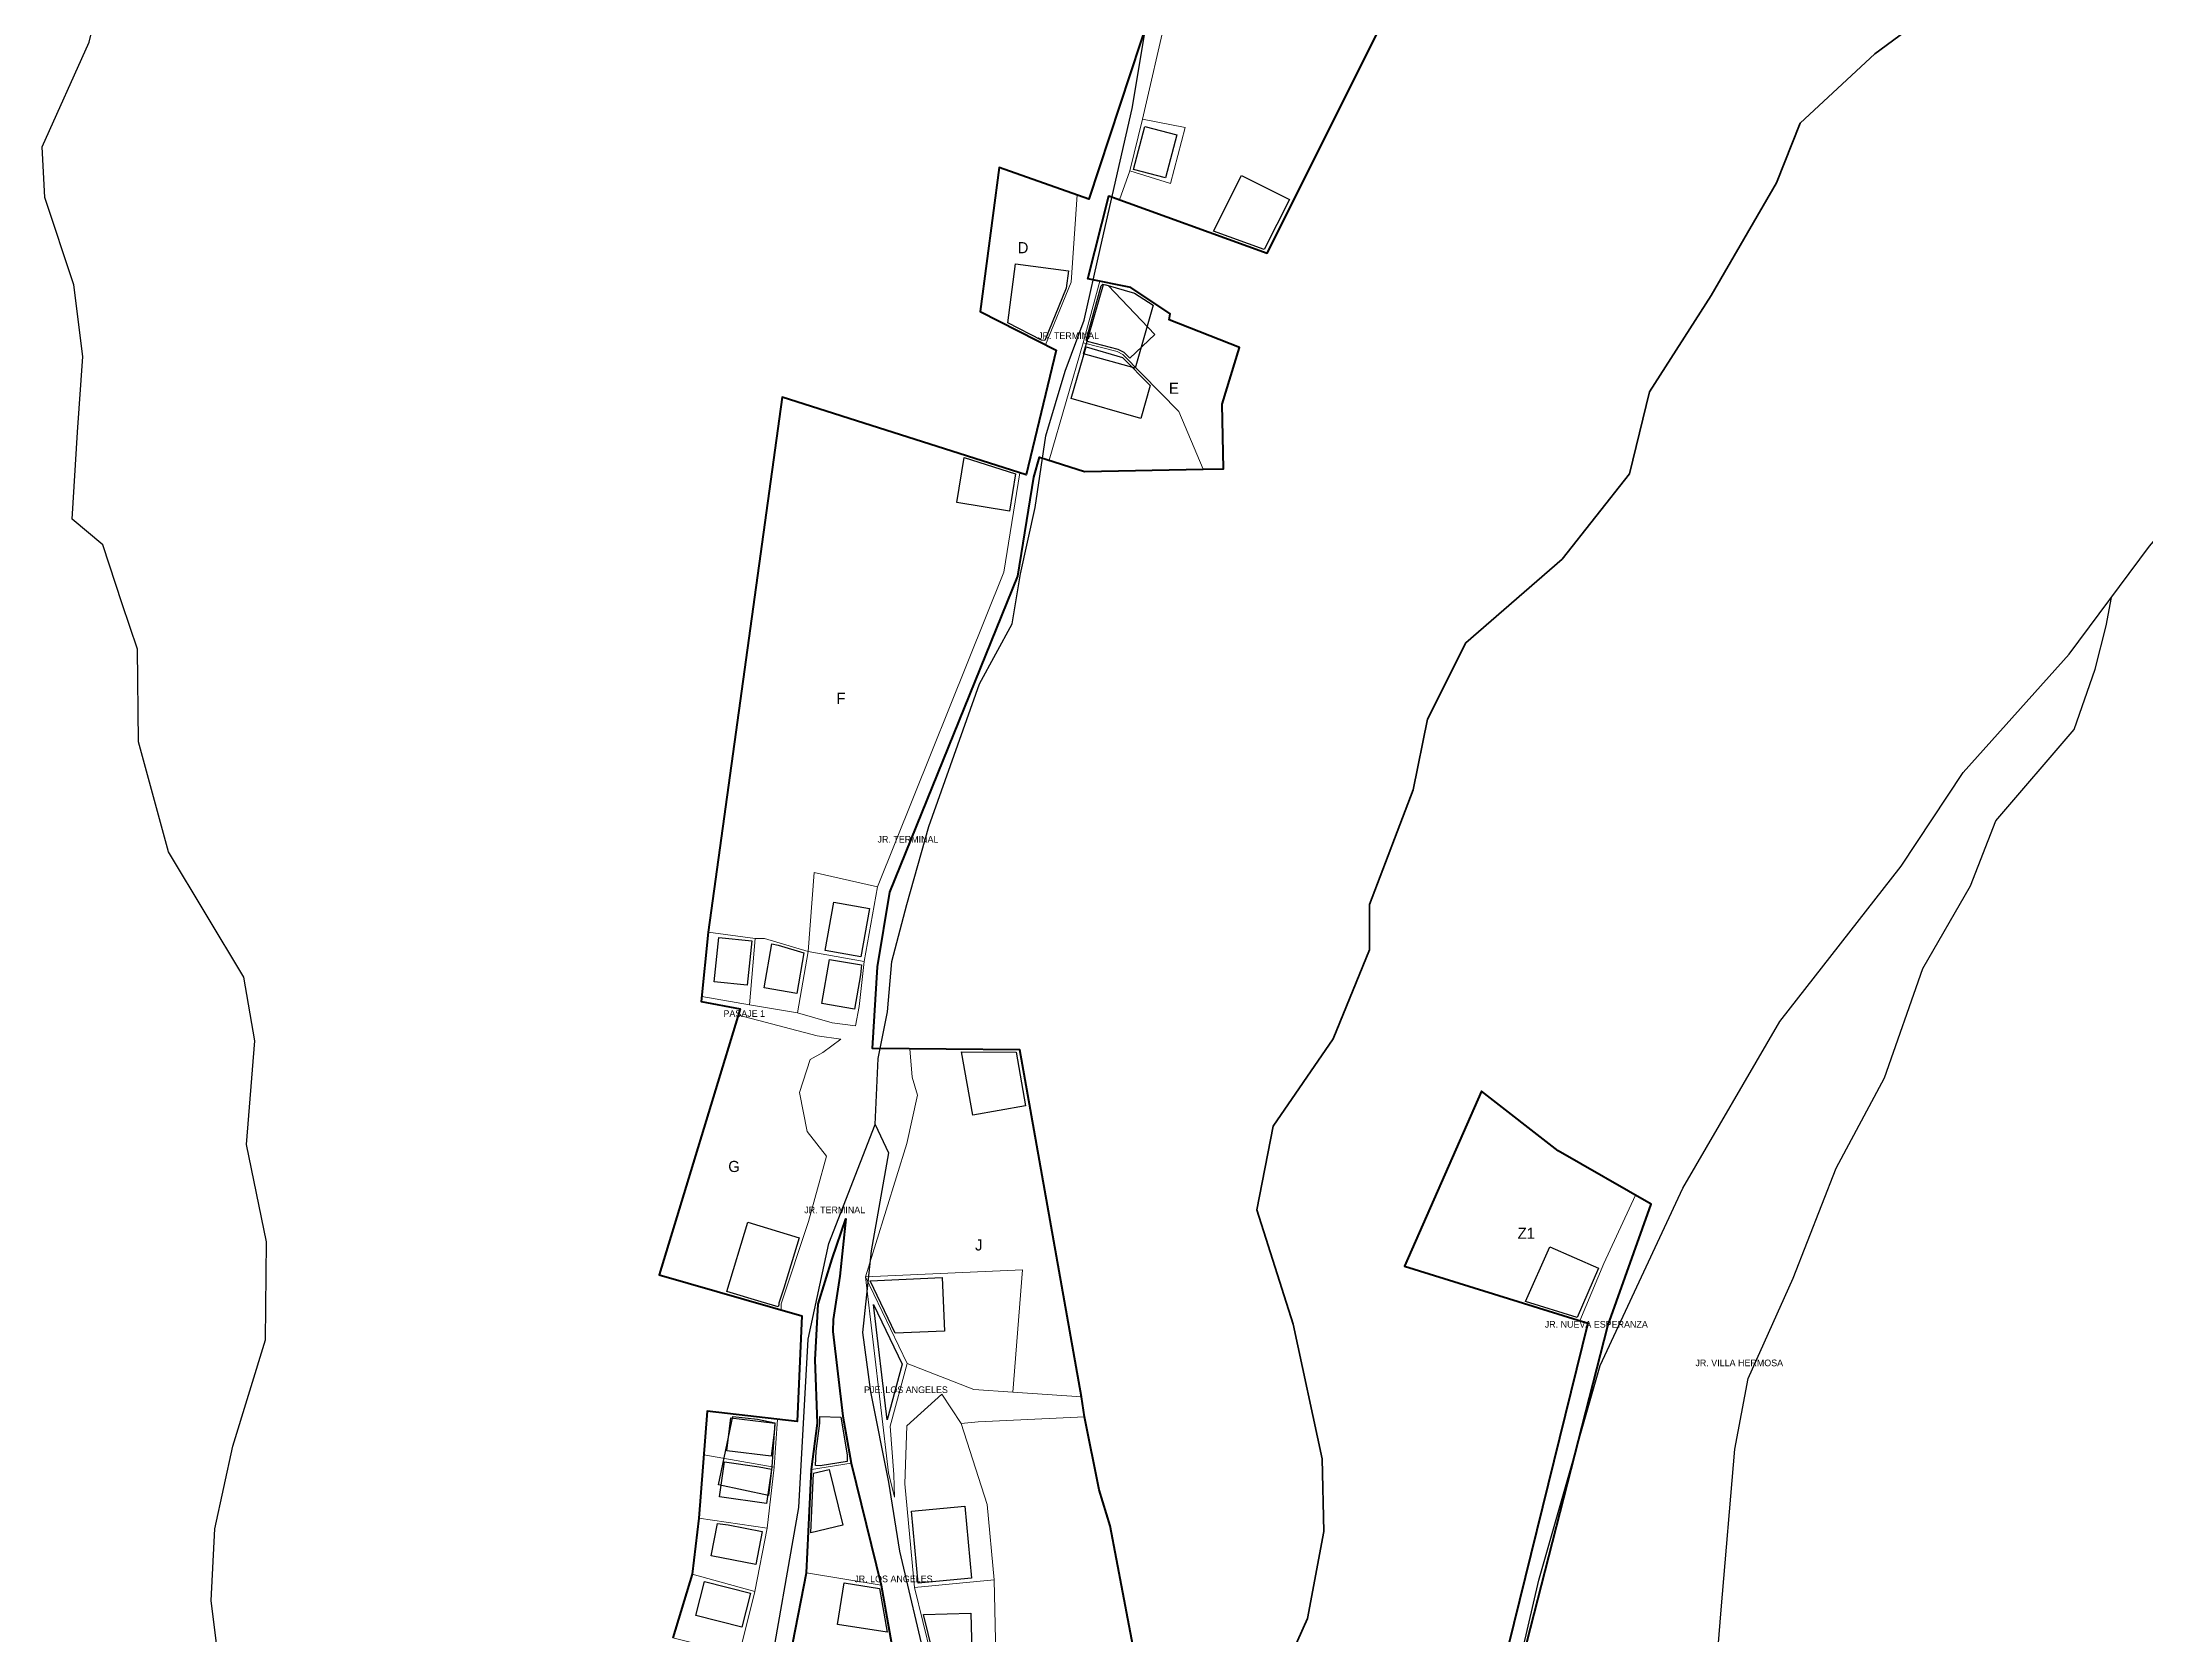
# Model space of a CAD drawing. Header units: metres. Extents: x 425183 to 426000, y 8434421 to 8436790.
# Drawn here: x 425289.5 to 425644.3, y 8436253.2 to 8436521.9 of the extents above; entities that cross this region are included whole.
import ezdxf
from ezdxf.enums import TextEntityAlignment as Align

# ---------------------------------------------------------------- set-up
doc = ezdxf.new("R2010")
doc.units = ezdxf.units.M
for name, color, linetype, lineweight in [('01_RIOS_Y_CUENCAS', 140, 'Continuous', 35), ('02_CALLES_Y_VIAS', 7, 'Continuous', 25), ('03_MANZANAS_ROTULOS', 6, 'Continuous', 35), ('04_LOTES_PREDIALES', 7, 'Continuous', 15), ('06_HUELLAS_CASAS_COMPLEMENTO', 4, 'Continuous', 25), ('07_EQUIPAMIENTOS', 3, 'Continuous', 40)]:
    doc.layers.add(name, color=color, linetype=linetype, lineweight=lineweight)
doc.layers.add('08_TOPONIMIA_ROTULOS', color=7, linetype='Continuous')

msp = doc.modelspace()

# ---------------------------------------------------------------- linework, layer by layer
at = {"layer": '01_RIOS_Y_CUENCAS'}
msp.add_lwpolyline([(425493.51, 8436235.04), (425502.9, 8436255.96), (425505.66, 8436270.68), (425505.35, 8436282.94), (425500.45, 8436305.63), (425494.32, 8436324.94), (425497.07, 8436339.05), (425507.19, 8436353.76), (425513.32, 8436368.79), (425513.32, 8436376.45), (425520.68, 8436395.77), (425523.13, 8436407.72), (425529.57, 8436420.6), (425545.82, 8436434.7), (425557.17, 8436449.11), (425560.54, 8436462.91), (425570.96, 8436479.16), (425582, 8436498.17), (425585.98, 8436508.28), (425598.55, 8436519.93), (425607.75, 8436526.68)], dxfattribs=at)
at = {"layer": '02_CALLES_Y_VIAS'}
for points in [[(425321.5, 8436230.65), (425317.97, 8436259.01), (425318.58, 8436271.12), (425321.65, 8436285.07), (425327.17, 8436303), (425327.32, 8436319.56), (425323.95, 8436335.96), (425325.33, 8436353.44), (425323.49, 8436364.17), (425310.77, 8436385.32), (425305.71, 8436403.87), (425305.55, 8436419.51), (425302.95, 8436427.17), (425299.73, 8436437.14), (425294.52, 8436441.43), (425295.44, 8436456.15), (425296.36, 8436468.87), (425294.82, 8436480.98), (425289.92, 8436495.69), (425289.46, 8436504.28), (425297.43, 8436521.91), (425299.88, 8436532.33)], [(425429.96, 8436339.34), (425430.49, 8436350.45), (425432.02, 8436358.34), (425432.79, 8436366.85), (425435.32, 8436376.43), (425439, 8436389.62), (425447.58, 8436413.68), (425453.1, 8436423.8), (425454.48, 8436432.23), (425456.93, 8436443.42), (425458.77, 8436455.53), (425461.99, 8436466.42), (425465.21, 8436475), (425467.97, 8436487.26), (425473.33, 8436510.72), (425475.63, 8436524.51)], [(425534.9, 8436232.15), (425541.91, 8436262.44), (425552.27, 8436298.67), (425566.19, 8436328.6), (425582.55, 8436356.68), (425603.02, 8436382.92), (425613.44, 8436398.73), (425631.32, 8436418.65), (425644.9, 8436436.89), (425663.89, 8436459.03), (425681.96, 8436477.65), (425693.88, 8436491.8), (425729.48, 8436520.68)], [(425570.11, 8436226.27), (425572.63, 8436257.47), (425574.98, 8436284.58), (425577.19, 8436296.47), (425584.8, 8436313.39), (425592.03, 8436331.97), (425600.21, 8436347.22), (425606.69, 8436365.62), (425614.69, 8436379.57), (425618.95, 8436390.53), (425632.17, 8436405.98), (425635.74, 8436416.16), (425637.59, 8436423.45), (425638.46, 8436428.24)], [(425411.74, 8436244.23), (425417.07, 8436274.69), (425418.67, 8436303.1), (425422.17, 8436319.27), (425429.96, 8436339.34), (425432.21, 8436334.52), (425429.27, 8436317.99), (425427.82, 8436304.24), (425429.16, 8436294.22), (425432.19, 8436279.01), (425434.09, 8436267.32), (425438.63, 8436248.02)]]:
    msp.add_lwpolyline(points, dxfattribs=at)
at = {"layer": '04_LOTES_PREDIALES'}
for points in [[(425499.8, 8436564.99), (425514.48, 8436557.45), (425526.34, 8436551.65), (425518.16, 8436530.42), (425515.25, 8436524.61), (425496.07, 8436486.35), (425471.19, 8436495.34), (425472.9, 8436500.2), (425475.03, 8436508.94), (425479.06, 8436526.23), (425482.31, 8436533.81), (425485.54, 8436540.03), (425488.08, 8436548.29), (425499.8, 8436564.99)], [(425475.03, 8436508.94), (425482.24, 8436507.52), (425479.78, 8436498.08), (425472.9, 8436500.2), (425471.19, 8436495.34), (425496.07, 8436486.35), (425515.25, 8436524.61), (425497.88, 8436533.01), (425493.51, 8436536.19), (425491.79, 8436528.63), (425488.59, 8436523.2), (425479.06, 8436526.23), (425475.03, 8436508.94)], [(425482.24, 8436507.52), (425475.03, 8436508.94), (425472.9, 8436500.2), (425479.78, 8436498.08), (425482.24, 8436507.52)], [(425464.04, 8436496.14), (425450.9, 8436500.8), (425447.7, 8436476.51), (425458.69, 8436470.88), (425463.03, 8436481.42), (425464.04, 8436496.14)], [(425450.9, 8436500.8), (425464.04, 8436496.14), (425463.03, 8436481.42), (425458.69, 8436470.88), (425447.7, 8436476.51), (425450.9, 8436500.8)], [(425467.87, 8436481.59), (425473.06, 8436480.51), (425479.73, 8436476.09), (425479.54, 8436475.06), (425491.42, 8436470.43), (425488.48, 8436460.87), (425488.7, 8436449.93), (425485.3, 8436449.86), (425465.3, 8436449.5), (425459.29, 8436451.39), (425465.03, 8436471.22), (425467.87, 8436481.59)], [(425491.42, 8436470.43), (425479.54, 8436475.06), (425479.73, 8436476.09), (425473.06, 8436480.51), (425467.87, 8436481.59), (425465.03, 8436471.22), (425470.79, 8436469.72), (425471.72, 8436469.25), (425481.21, 8436459.64), (425485.3, 8436449.86), (425488.7, 8436449.93), (425488.48, 8436460.87), (425491.42, 8436470.43)], [(425471.72, 8436469.25), (425470.79, 8436469.72), (425465.03, 8436471.22), (425459.29, 8436451.39), (425465.3, 8436449.5), (425485.3, 8436449.86), (425481.21, 8436459.64), (425471.72, 8436469.25)], [(425414.3, 8436462.01), (425454.38, 8436449.28), (425451.69, 8436432.5), (425430.38, 8436379.42), (425428.13, 8436366.82), (425427.26, 8436359.22), (425426.67, 8436355.97), (425422.7, 8436356.46), (425416.89, 8436358.15), (425408.76, 8436359.54), (425400.73, 8436360.92), (425401.82, 8436371.77), (425414.3, 8436462.01)], [(425401.82, 8436371.77), (425409.75, 8436370.7), (425411.3, 8436370.7), (425418.68, 8436368.5), (425419.7, 8436381.86), (425430.38, 8436379.42), (425451.69, 8436432.5), (425454.38, 8436449.28), (425414.3, 8436462.01), (425401.82, 8436371.77)], [(425430.38, 8436379.42), (425419.7, 8436381.86), (425418.68, 8436368.5), (425428.13, 8436366.82), (425430.38, 8436379.42)], [(425401.82, 8436371.77), (425400.73, 8436360.92), (425408.76, 8436359.54), (425409.75, 8436370.7), (425401.82, 8436371.77)], [(425418.68, 8436368.5), (425411.3, 8436370.7), (425409.75, 8436370.7), (425408.76, 8436359.54), (425416.89, 8436358.15), (425418.68, 8436368.5)], [(425427.26, 8436359.22), (425428.13, 8436366.82), (425418.68, 8436368.5), (425416.89, 8436358.15), (425422.7, 8436356.46), (425426.67, 8436355.97), (425427.26, 8436359.22)], [(425393.52, 8436313.94), (425414.09, 8436308.04), (425414.1, 8436309.09), (425418.71, 8436322.94), (425421.75, 8436333.98), (425418.51, 8436338.17), (425417.18, 8436344.74), (425419.02, 8436350.29), (425421.14, 8436351.5), (425424.16, 8436353.73), (425420.2, 8436354.31), (425406.9, 8436357.79), (425393.52, 8436313.94)], [(425406.9, 8436357.79), (425420.2, 8436354.31), (425424.16, 8436353.73), (425421.14, 8436351.5), (425419.02, 8436350.29), (425417.18, 8436344.74), (425418.51, 8436338.17), (425421.75, 8436333.98), (425418.71, 8436322.94), (425414.1, 8436309.09), (425414.09, 8436308.04), (425393.52, 8436313.94), (425406.9, 8436357.79)], [(425436.18, 8436347.3), (425437.11, 8436344.3), (425435.29, 8436336.15), (425428.36, 8436313.64), (425454.79, 8436314.8), (425453.19, 8436294.16), (425464.76, 8436293.37), (425454.38, 8436351.91), (425435.83, 8436352.09), (425436.18, 8436347.3)], [(425545.17, 8436334.87), (425532.25, 8436344.97), (425519.24, 8436315.4), (425548.8, 8436306.23), (425552.89, 8436315.85), (425558.18, 8436327.4), (425545.17, 8436334.87)], [(425532.25, 8436344.97), (425545.17, 8436334.87), (425558.18, 8436327.4), (425552.89, 8436315.85), (425548.8, 8436306.23), (425519.24, 8436315.4), (425532.25, 8436344.97)], [(425422.85, 8436304.43), (425422.88, 8436306.43), (425423.99, 8436313.75), (425425.01, 8436323.4), (425422.72, 8436316.68), (425420.36, 8436309.03), (425419.87, 8436299.65), (425420.25, 8436288.95), (425419.21, 8436281.12), (425425.92, 8436282.2), (425424.53, 8436290.13), (425422.85, 8436304.43)], [(425435.37, 8436298.98), (425446.6, 8436294.61), (425453.19, 8436294.16), (425454.79, 8436314.8), (425428.36, 8436313.64), (425435.37, 8436298.98)], [(425435.37, 8436298.98), (425428.36, 8436313.64), (425432.2, 8436280.56), (425433.22, 8436276.43), (425433.12, 8436280.28), (425432.5, 8436288.41), (425435.37, 8436298.98)], [(425448.86, 8436275.23), (425444.48, 8436288.89), (425441.22, 8436293.81), (425435.29, 8436288.5), (425434.95, 8436278.71), (425436.59, 8436261.19), (425450.02, 8436262.53), (425448.86, 8436275.23)], [(425413.49, 8436289.6), (425401.63, 8436290.99), (425401.06, 8436283.62), (425412.93, 8436281.52), (425413.49, 8436289.6)], [(425469.6, 8436271.63), (425467.77, 8436277.71), (425465.25, 8436290.01), (425447.32, 8436289.17), (425444.48, 8436288.89), (425448.86, 8436275.23), (425450.02, 8436262.53), (425450.34, 8436249.83), (425453.66, 8436235), (425454.32, 8436227.08), (425477.35, 8436229.88), (425474.94, 8436243.49), (425469.6, 8436271.63)], [(425412.93, 8436281.52), (425401.06, 8436283.62), (425400.25, 8436272.9), (425411.73, 8436271.24), (425412.93, 8436281.52)], [(425425.92, 8436282.2), (425419.21, 8436281.12), (425418.41, 8436263.69), (425430.99, 8436261.62), (425425.92, 8436282.2)], [(425411.73, 8436271.24), (425400.25, 8436272.9), (425399.12, 8436263.46), (425409.67, 8436260.53), (425411.73, 8436271.24)], [(425409.67, 8436260.53), (425399.12, 8436263.46), (425395.87, 8436252.75), (425407.01, 8436249.91), (425409.67, 8436260.53)], [(425430.99, 8436261.62), (425418.41, 8436263.69), (425416.1, 8436251.91), (425433.15, 8436249.25), (425430.99, 8436261.62)], [(425450.02, 8436262.53), (425436.59, 8436261.19), (425439.44, 8436249.74), (425450.34, 8436249.83), (425450.02, 8436262.53)]]:
    msp.add_lwpolyline(points, close=True, dxfattribs=at)
msp.add_lwpolyline([(425395.87, 8436252.75), (425399.12, 8436263.46), (425400.25, 8436272.9), (425401.06, 8436283.62), (425401.63, 8436290.99), (425401.63, 8436290.99), (425413.49, 8436289.6), (425412.93, 8436281.52), (425411.73, 8436271.24), (425409.67, 8436260.53), (425407.01, 8436249.91)], dxfattribs=at)
at = {"layer": '06_HUELLAS_CASAS_COMPLEMENTO'}
for points in [[(425475.44, 8436507.72), (425480.83, 8436506.31), (425478.93, 8436499.03), (425473.54, 8436500.43), (425475.44, 8436507.72)], [(425487.04, 8436490.04), (425491.75, 8436499.45), (425499.82, 8436495.4), (425495.59, 8436486.95), (425487.04, 8436490.04)], [(425458.56, 8436471.6), (425458.02, 8436471.67), (425452.32, 8436474.59), (425453.62, 8436484.54), (425462.57, 8436483.36), (425462.19, 8436480.44), (425458.56, 8436471.6)], [(425458.56, 8436471.6), (425458.02, 8436471.67), (425452.32, 8436474.59), (425453.62, 8436484.54), (425462.57, 8436483.36), (425462.19, 8436480.44), (425458.56, 8436471.6)], [(425468.86, 8436480.98), (425473.71, 8436479.6), (425476.83, 8436477.53), (425473.81, 8436466.9), (425465.13, 8436469.37), (425468.45, 8436481.06), (425468.86, 8436480.98)], [(425471.96, 8436469.58), (425470.93, 8436470.1), (425465.79, 8436471.44), (425465.57, 8436471.67), (425468.07, 8436480.82), (425468.35, 8436481.08), (425469.26, 8436480.89), (425477.12, 8436472.61), (425472.91, 8436468.61), (425471.96, 8436469.58)], [(425476.35, 8436463.99), (425474.75, 8436458.45), (425463.04, 8436461.83), (425465.55, 8436470.5), (425471.67, 8436468.73), (425476.35, 8436463.99)], [(425453.64, 8436449.1), (425452.64, 8436442.81), (425443.72, 8436444.24), (425444.95, 8436451.86), (425453.64, 8436449.1)], [(425453.64, 8436449.1), (425452.64, 8436442.81), (425443.72, 8436444.24), (425444.95, 8436451.86), (425453.64, 8436449.1)], [(425422.97, 8436376.86), (425429.02, 8436375.78), (425427.56, 8436367.62), (425421.51, 8436368.7), (425422.97, 8436376.86)], [(425408.39, 8436362.84), (425402.84, 8436363.39), (425403.59, 8436370.89), (425409.14, 8436370.33), (425408.39, 8436362.84)], [(425417.93, 8436368.3), (425416.75, 8436361.42), (425411.25, 8436362.36), (425412.53, 8436369.78), (425413.59, 8436369.6), (425417.93, 8436368.3)], [(425427.47, 8436364.57), (425426.47, 8436358.8), (425420.98, 8436359.75), (425422.25, 8436367.17), (425427.66, 8436366.24), (425427.47, 8436364.57)], [(425453.74, 8436351.52), (425455.34, 8436342.46), (425446.45, 8436340.89), (425444.55, 8436351.61), (425453.74, 8436351.52)], [(425413.7, 8436309.16), (425413.7, 8436308.91), (425413.6, 8436308.59), (425410.75, 8436309.41), (425404.95, 8436311.18), (425408.51, 8436322.84), (425417.15, 8436320.2), (425414.55, 8436311.7), (425413.7, 8436309.16)], [(425413.7, 8436309.16), (425413.7, 8436308.91), (425413.6, 8436308.59), (425410.75, 8436309.41), (425404.95, 8436311.18), (425408.51, 8436322.84), (425417.15, 8436320.2), (425414.55, 8436311.7), (425413.7, 8436309.16)], [(425539.67, 8436309.48), (425543.73, 8436318.71), (425551.99, 8436315.07), (425548.35, 8436306.79), (425539.67, 8436309.48)], [(425539.67, 8436309.48), (425543.73, 8436318.71), (425551.99, 8436315.07), (425548.35, 8436306.79), (425539.67, 8436309.48)], [(425429.13, 8436312.97), (425441.27, 8436313.5), (425441.66, 8436304.49), (425433.36, 8436304.12), (425429.13, 8436312.97)], [(425431.97, 8436289.5), (425429.71, 8436308.96), (425434.52, 8436298.9), (425431.97, 8436289.5)], [(425410.14, 8436289.59), (425413.05, 8436288.97), (425412.53, 8436281.55), (425411.97, 8436276.75), (425403.53, 8436278.53), (425405.96, 8436290.08), (425410.14, 8436289.59)], [(425412.97, 8436287.87), (425412.45, 8436283.4), (425404.97, 8436284.28), (425405.62, 8436289.82), (425413.05, 8436288.94), (425412.97, 8436287.87)], [(425425.27, 8436283.6), (425425.23, 8436282.5), (425420.71, 8436281.77), (425419.93, 8436281.79), (425420.02, 8436284.19), (425420.65, 8436288.93), (425420.61, 8436290.06), (425424.16, 8436289.94), (425425.27, 8436283.6)], [(425412.46, 8436281.19), (425411.62, 8436275.4), (425403.71, 8436276.54), (425404.56, 8436282.4), (425410.39, 8436281.56), (425412.46, 8436281.19)], [(425419.58, 8436280.49), (425422.21, 8436281.14), (425424.52, 8436271.75), (425419.12, 8436270.42), (425419.58, 8436280.49)], [(425446.21, 8436262.79), (425437.22, 8436261.95), (425436.09, 8436274.08), (425445.07, 8436274.92), (425446.21, 8436262.79)], [(425405.16, 8436271.78), (425410.91, 8436270.68), (425409.84, 8436265.1), (425402.31, 8436266.55), (425403.36, 8436272.04), (425405.16, 8436271.78)], [(425408.92, 8436260.25), (425407.46, 8436254.52), (425399.72, 8436256.48), (425401.18, 8436262.22), (425408.92, 8436260.25)], [(425431.97, 8436253.68), (425423.63, 8436254.98), (425424.73, 8436261.99), (425430.68, 8436261.07), (425431.97, 8436253.68)], [(425438.12, 8436256.68), (425446.12, 8436256.88), (425446.28, 8436250.43), (425439.72, 8436250.27), (425438.12, 8436256.68)]]:
    msp.add_lwpolyline(points, close=True, dxfattribs=at)
at = {"layer": '07_EQUIPAMIENTOS'}
for points in [[(425476.48, 8436527.18), (425466.03, 8436495.43), (425450.9, 8436500.8), (425447.7, 8436476.51), (425460.51, 8436469.95), (425455.46, 8436448.94), (425414.3, 8436462.01), (425401.82, 8436371.77), (425400.64, 8436360.06), (425407.22, 8436358.84), (425393.52, 8436313.94), (425417.61, 8436307.03), (425416.82, 8436289.21), (425401.63, 8436290.99), (425400.25, 8436272.9), (425399.12, 8436263.46), (425395.87, 8436252.75)], [(425474.94, 8436243.49), (425469.6, 8436271.63), (425467.77, 8436277.71), (425465.25, 8436290.01), (425464.76, 8436293.37), (425454.38, 8436351.91), (425429.54, 8436352.15), (425430.37, 8436365.94), (425432.45, 8436378.52), (425454.04, 8436431.85), (425456.73, 8436448.54), (425457.68, 8436451.89), (425465.3, 8436449.5), (425485.3, 8436449.86), (425488.7, 8436449.93), (425488.48, 8436460.87), (425491.42, 8436470.43), (425479.54, 8436475.06), (425479.73, 8436476.09), (425473.06, 8436480.51), (425465.85, 8436482.01), (425469.38, 8436496), (425496.07, 8436486.35), (425515.25, 8436524.61)], [(425535.55, 8436235.04), (425553.52, 8436305.37), (425560.82, 8436325.88), (425545.17, 8436334.87), (425532.25, 8436344.97), (425519.24, 8436315.4), (425550.15, 8436305.81), (425532.89, 8436235.74)], [(425416.1, 8436251.91), (425418.41, 8436263.69), (425419.21, 8436281.12), (425420.25, 8436288.95), (425419.87, 8436299.65), (425420.36, 8436309.03), (425422.72, 8436316.68), (425425.01, 8436323.4), (425425.01, 8436323.4), (425423.99, 8436313.75), (425422.88, 8436306.43), (425422.85, 8436304.43), (425424.53, 8436290.13), (425425.92, 8436282.2), (425430.99, 8436261.62), (425433.15, 8436249.25)]]:
    msp.add_lwpolyline(points, dxfattribs=at)

# ---------------------------------------------------------------- texts
at = {"layer": '03_MANZANAS_ROTULOS'}
for s, height, p in [('D', 1.88, (425454.9, 8436487.25)), ('E', 1.88, (425480.35, 8436463.55)), ('F', 1.88, (425424.19, 8436411.23)), ('G', 1.88, (425406.17, 8436332.25)), ('Z1', 1.875, (425539.78, 8436320.98)), ('J', 1.88, (425447.45, 8436319.01))]:
    msp.add_text(s, height=height, dxfattribs=at).set_placement(p, align=Align.MIDDLE_CENTER)
at = {"layer": '08_TOPONIMIA_ROTULOS'}
for s, p in [('JR. TERMINAL', (425462.59, 8436472.4)), ('JR. TERMINAL', (425435.5, 8436387.45)), ('PASAJE 1', (425407.89, 8436358.05)), ('JR. TERMINAL', (425423.14, 8436324.92)), ('JR. NUEVA ESPERANZA', (425551.59, 8436305.62)), ('JR. VILLA HERMOSA', (425575.7, 8436299.11)), ('PJE. LOS ANGELES', (425435.16, 8436294.58)), ('JR. LOS ANGELES', (425433.05, 8436262.67))]:
    msp.add_text(s, height=1.125, dxfattribs=at).set_placement(p, align=Align.MIDDLE_CENTER)

doc.saveas('drawing.dxf')
